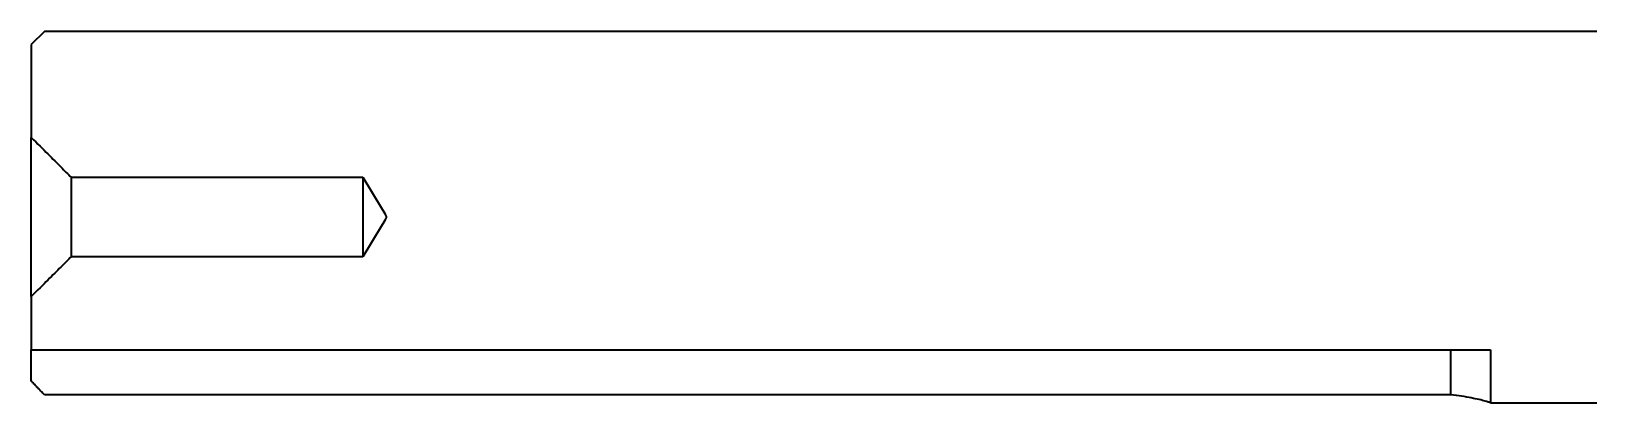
# Model space of a CAD drawing. Header units: millimetres. Extents: x -447 to 3729, y -11 to 1358.
# Drawn here: x 905.9 to 1023.9, y 1310.2 to 1338.2 of the extents above; entities that cross this region are included whole.
import ezdxf

# ---------------------------------------------------------------- set-up
doc = ezdxf.new("R2010")
doc.units = ezdxf.units.MM
doc.layers.add('Visible Edges', color=7, linetype='Continuous', lineweight=50)

msp = doc.modelspace()

# ---------------------------------------------------------------- linework, layer by layer
at = {"layer": 'Visible Edges', "linetype": 'Continuous', "lineweight": 35}
for p, q in [((906.88, 1338.21), (905.88, 1337.21)), ((1023.88, 1338.21), (906.88, 1338.21)), ((905.88, 1337.21), (905.88, 1330.21)), ((905.88, 1318.21), (905.88, 1330.21)), ((908.88, 1327.21), (908.88, 1321.21)), ((908.88, 1327.21), (930.88, 1327.21)), ((930.88, 1327.21), (930.88, 1321.21)), ((930.88, 1321.21), (908.88, 1321.21)), ((905.88, 1318.21), (905.88, 1314.21)), ((905.88, 1311.84), (905.88, 1314.21)), ((905.88, 1314.21), (1015.88, 1314.21)), ((1012.88, 1310.8), (1012.88, 1314.21)), ((1015.88, 1314.21), (1015.88, 1310.21)), ((1012.88, 1310.8), (906.88, 1310.8)), ((1015.88, 1310.21), (1023.88, 1310.21))]:
    msp.add_line(p, q, dxfattribs=at).dxf.unprotected_set("ltscale", 0)
for points in [[(905.88, 1330.21), (906.05, 1330.04), (906.22, 1329.87), (906.38, 1329.71), (906.54, 1329.55), (906.69, 1329.4), (906.84, 1329.25), (906.98, 1329.11), (907.12, 1328.97), (907.26, 1328.84), (907.39, 1328.71), (907.51, 1328.58), (907.64, 1328.46), (907.76, 1328.34), (907.87, 1328.22), (907.99, 1328.11), (908.1, 1328), (908.2, 1327.89), (908.31, 1327.78), (908.41, 1327.68), (908.51, 1327.58), (908.6, 1327.49), (908.7, 1327.39), (908.79, 1327.3), (908.88, 1327.21)], [(930.88, 1327.21), (932.24, 1324.94), (932.44, 1324.61), (932.52, 1324.47), (932.56, 1324.4), (932.58, 1324.35), (932.6, 1324.32), (932.61, 1324.29), (932.62, 1324.27), (932.63, 1324.26), (932.63, 1324.24), (932.63, 1324.23), (932.63, 1324.21), (932.63, 1324.2), (932.63, 1324.19), (932.63, 1324.17), (932.62, 1324.15), (932.61, 1324.13), (932.6, 1324.11), (932.58, 1324.07), (932.56, 1324.03), (932.52, 1323.95), (932.44, 1323.82), (932.24, 1323.49), (930.88, 1321.21)], [(908.88, 1321.21), (908.79, 1321.13), (908.7, 1321.03), (908.6, 1320.94), (908.51, 1320.84), (908.41, 1320.74), (908.31, 1320.64), (908.2, 1320.54), (908.1, 1320.43), (907.99, 1320.32), (907.87, 1320.21), (907.76, 1320.09), (907.64, 1319.97), (907.51, 1319.85), (907.39, 1319.72), (907.26, 1319.59), (907.12, 1319.46), (906.98, 1319.32), (906.84, 1319.18), (906.69, 1319.03), (906.54, 1318.88), (906.38, 1318.72), (906.22, 1318.56), (906.05, 1318.39), (905.88, 1318.21)], [(906.88, 1310.8), (906.84, 1310.84), (906.79, 1310.89), (906.75, 1310.93), (906.71, 1310.98), (906.66, 1311.02), (906.62, 1311.07), (906.58, 1311.11), (906.54, 1311.15), (906.49, 1311.2), (906.45, 1311.24), (906.41, 1311.29), (906.37, 1311.33), (906.33, 1311.37), (906.29, 1311.42), (906.24, 1311.46), (906.2, 1311.5), (906.16, 1311.55), (906.12, 1311.59), (906.08, 1311.63), (906.04, 1311.68), (906, 1311.72), (905.96, 1311.76), (905.92, 1311.8), (905.88, 1311.84)], [(1015.88, 1310.21), (1015.87, 1310.22), (1015.85, 1310.22), (1015.81, 1310.23), (1015.77, 1310.25), (1015.71, 1310.26), (1015.64, 1310.28), (1015.56, 1310.3), (1015.47, 1310.33), (1015.37, 1310.36), (1015.26, 1310.38), (1015.14, 1310.42), (1015.01, 1310.45), (1014.87, 1310.48), (1014.73, 1310.51), (1014.58, 1310.54), (1014.42, 1310.58), (1014.26, 1310.61), (1014.08, 1310.64), (1013.9, 1310.67), (1013.7, 1310.7), (1013.5, 1310.73), (1013.3, 1310.75), (1013.09, 1310.78), (1012.88, 1310.8)]]:
    msp.add_lwpolyline(points, dxfattribs=at).dxf.unprotected_set("ltscale", 0)

doc.saveas('drawing.dxf')
